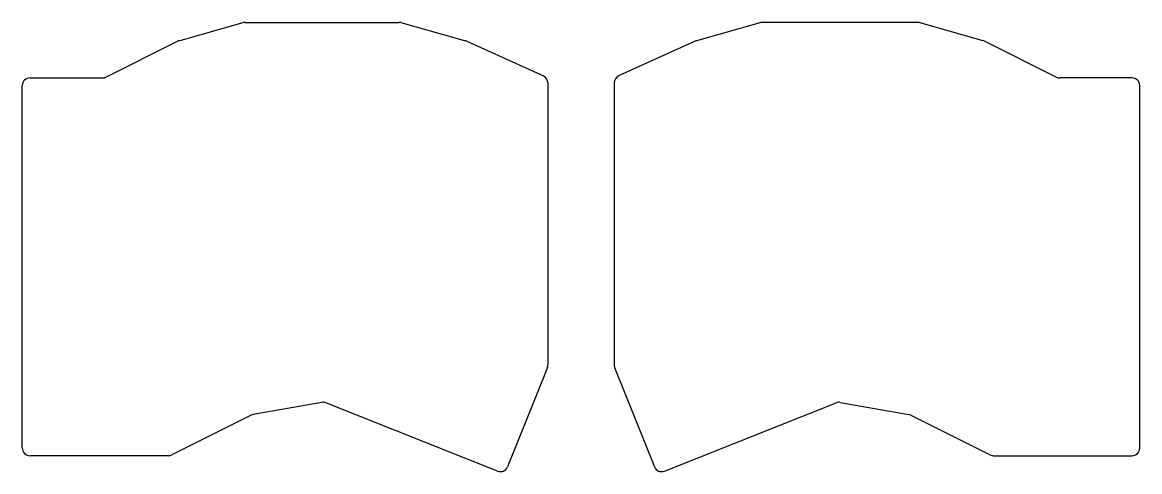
# Model space of a CAD drawing. Header units: millimetres. Extents: x 139 to 427, y -185 to -69.
import ezdxf

# ---------------------------------------------------------------- set-up
doc = ezdxf.new("R2010")
doc.units = ezdxf.units.MM

msp = doc.modelspace()

# ---------------------------------------------------------------- linework, layer by layer
for p, q in [((196.9, -68.99), (236.45, -68.99)), ((369.8, -68.99), (330.25, -68.99)), ((179.76, -73.7), (196.36, -69.06)), ((236.99, -69.06), (253.63, -73.71)), ((329.71, -69.06), (313.07, -73.71)), ((386.94, -73.7), (370.34, -69.06)), ((160.95, -83.06), (179.4, -73.84)), ((253.91, -73.81), (273.65, -82.74)), ((312.79, -73.81), (293.05, -82.74)), ((405.75, -83.06), (387.3, -73.84)), ((141.47, -83.28), (160.05, -83.28)), ((425.23, -83.28), (406.65, -83.28)), ((139.47, -178.53), (139.47, -85.28)), ((274.82, -84.57), (274.82, -157.09)), ((291.88, -84.57), (291.88, -157.09)), ((427.23, -178.53), (427.23, -85.28)), ((274.68, -157.83), (264.45, -183.37)), ((292.02, -157.83), (302.25, -183.37)), ((216.58, -166.79), (198.91, -169.95)), ((350.12, -166.79), (367.79, -169.95)), ((261.85, -184.49), (217.67, -166.9)), ((304.85, -184.49), (349.03, -166.9)), ((198.37, -170.13), (178, -180.31)), ((368.33, -170.13), (388.7, -180.31)), ((177.1, -180.53), (141.47, -180.53)), ((389.6, -180.53), (425.23, -180.53))]:
    msp.add_line(p, q)
for centre, start, end in [((196.9, -70.99), 90, 105.6064), ((236.45, -70.99), 74.3936, 90), ((330.25, -70.99), 90, 105.6064), ((369.8, -70.99), 74.3936, 90), ((180.3, -75.62), 105.6064, 116.5651), ((253.09, -75.64), 65.6535, 74.3936), ((313.61, -75.64), 105.6064, 114.3465), ((386.4, -75.62), 63.4349, 74.3936), ((141.47, -85.28), 90, 180), ((160.05, -81.28), 270, 296.5651), ((272.82, -84.57), 0, 65.6535), ((293.88, -84.57), 114.3465, 180), ((406.65, -81.28), 243.4349, 270), ((425.23, -85.28), 0, 90), ((272.82, -157.09), 338.1596, 0), ((293.88, -157.09), 180, 201.8404), ((216.93, -168.76), 68.2906, 100.1388), ((349.77, -168.76), 79.8612, 111.7094), ((199.26, -171.92), 100.1388, 116.5651), ((367.44, -171.92), 63.4349, 79.8612), ((141.47, -178.53), 180, 270), ((177.1, -178.53), 270, 296.5651), ((389.6, -178.53), 243.4349, 270), ((425.23, -178.53), 270, 0), ((262.59, -182.63), 248.2906, 338.1596), ((304.11, -182.63), 201.8404, 291.7094)]:
    msp.add_arc(centre, 2, start, end)

doc.saveas('drawing.dxf')
